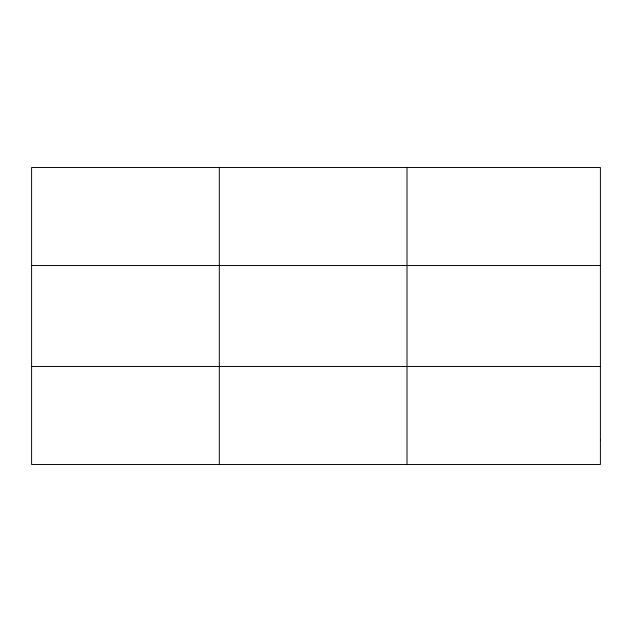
<?xml version="1.0" encoding="UTF-8"?>
<svg xmlns="http://www.w3.org/2000/svg" width="632" height="632" viewBox="0 0 632 632"><rect width="100%" height="100%" fill="white"/><g stroke="black" fill="none" stroke-linecap="round" stroke-linejoin="round"><path stroke-width="0.95" d="M219.304 167.472L219.304 464.528M407.008 167.472L407.008 464.528M31.6 265.503L600.4 265.503M31.6 366.497L600.4 366.497M600.4 440.022L600.4 464.528L31.6 464.528L31.6 167.472L600.4 167.472L600.4 440.022"/></g></svg>
